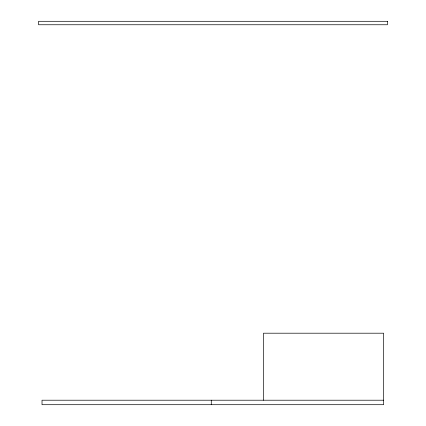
<?xml version="1.0" encoding="UTF-8"?>
<svg xmlns="http://www.w3.org/2000/svg" width="426" height="426" viewBox="0 0 426 426"><rect width="100%" height="100%" fill="white"/><g stroke="black" fill="none" stroke-linecap="round" stroke-linejoin="round"><path stroke-width="0.64" d="M383.629 400.211L42.025 400.211L42.025 404.7L383.629 404.7L383.629 333.201L263.476 333.201L263.476 400.211M211.275 400.211L211.275 404.7M387.431 21.3L38.569 21.3L38.569 24.756L387.431 24.756L387.431 21.3"/></g></svg>
